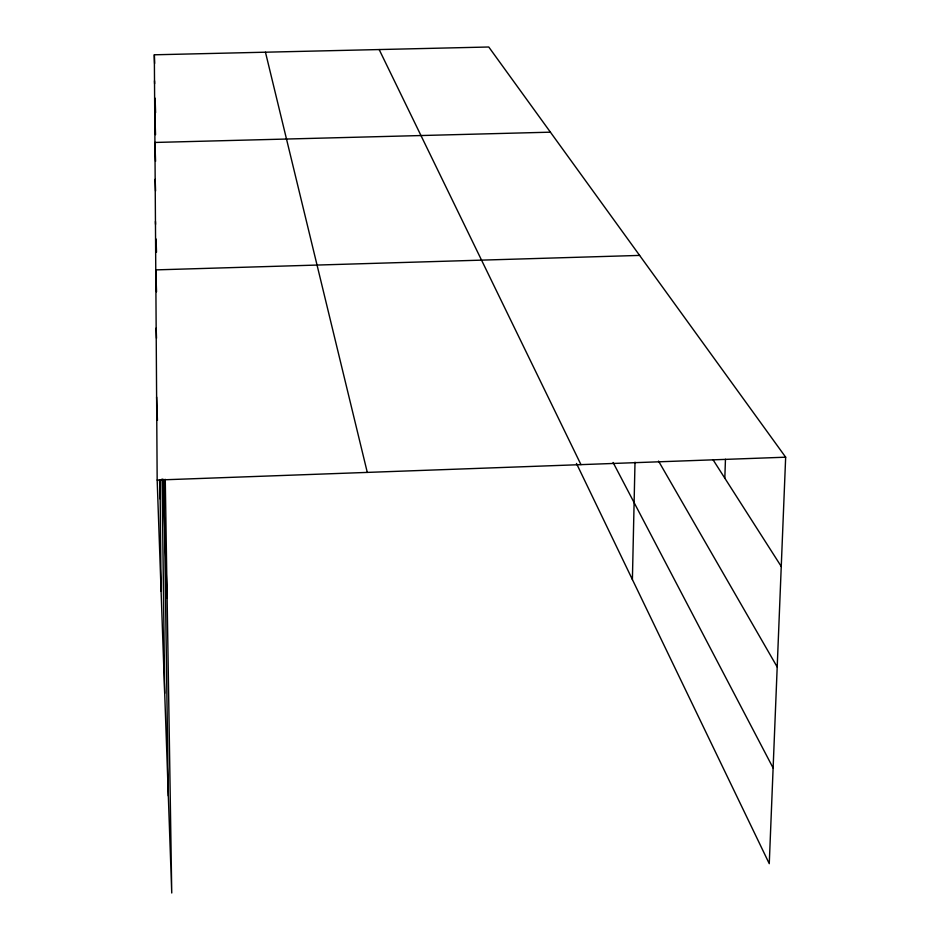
<?xml version="1.0" encoding="UTF-8"?>
<svg xmlns="http://www.w3.org/2000/svg" width="940" height="940" viewBox="0 0 940 940"><rect width="100%" height="100%" fill="white"/><g stroke="black" fill="none" stroke-linecap="round" stroke-linejoin="round"><path stroke-width="1.41" d="M632.397 579.557L635.005 462.198M724.822 478.19L725.457 459.261M165.264 479.318L171.75 893L157.168 480.046L154.336 54.79L488.765 47L785.664 457.193L769.261 863.672L576.467 463.455M157.168 480.046L785.664 457.193M639.611 255.41L155.77 269.886L156.534 291.776M550.417 132.176L154.924 142.457L155.57 161.328M713.037 459.742L781.258 566.479M658.541 461.082L777.192 666.989M613.08 462.457L773.115 768.004M379.161 49.55L580.967 464.642M265.456 52.205L367.293 472.409M154.336 54.79L154.63 63.438M154.513 80.805L154.607 83.707M155.1 98.183L155.593 112.659M154.701 109.839L155.547 134.679M155.171 179.352L155.57 190.973M155.453 221.441L155.547 224.366M156.052 238.995L156.51 252.167M163.02 479.365L167.132 598.181M156.157 328.107L156.51 338.247M156.616 397.068L157.438 420.38M159.53 480.117L160.188 499.058M163.854 479.4L168.319 795.886M162.091 478.965L164.7 693.285M160.012 480.234L161.093 591.154"/></g></svg>
